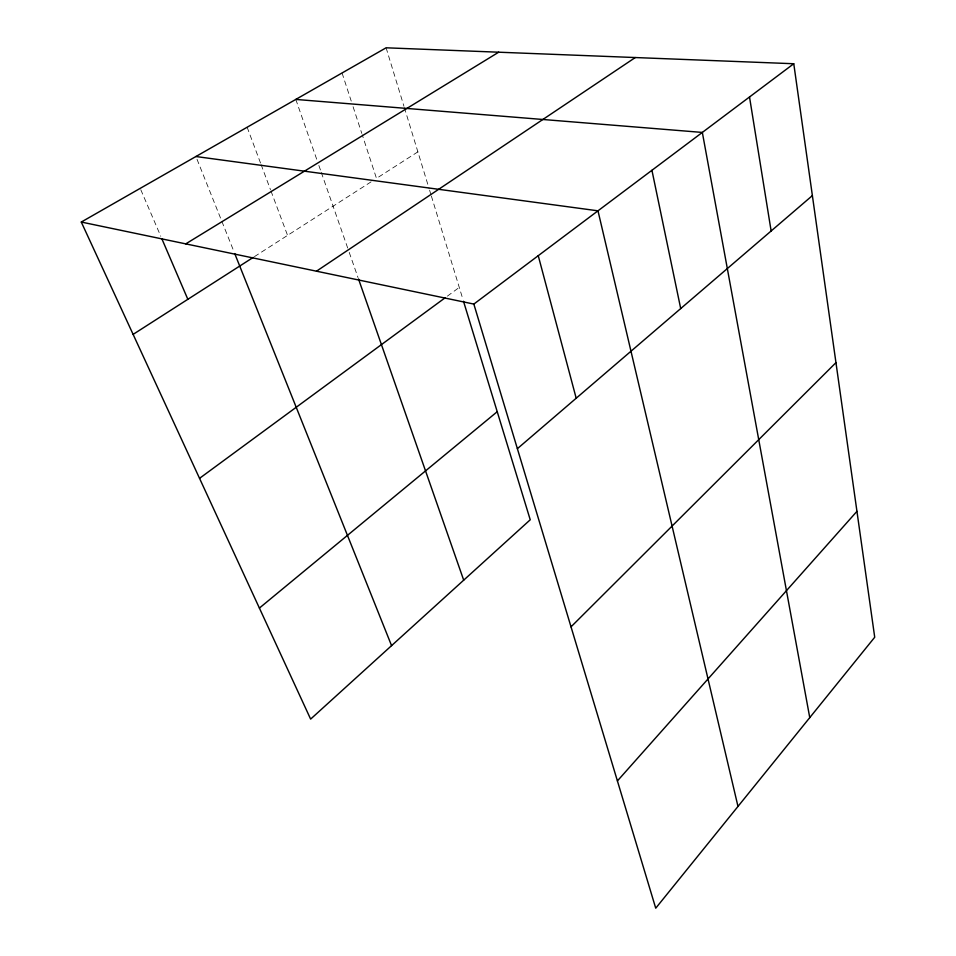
<?xml version="1.0" encoding="UTF-8"?>
<svg xmlns="http://www.w3.org/2000/svg" width="956" height="956" viewBox="0 0 956 956"><rect width="100%" height="100%" fill="white"/><g stroke="black" fill="none" stroke-linecap="round" stroke-linejoin="round"><path stroke-width="0.72" stroke-dasharray="4.78 3.58" d="M447.372 296.145L459.274 287.398M254.439 256.614L373.999 179.979M417.88 151.861L376.485 178.39L362.252 134.82M140.795 189.73L160.787 236.299M197.02 159.294L234.184 252.193M247.138 127.232L260.618 163.285M261.131 164.671L270.464 189.635M270.978 191.021L287.565 235.391M295.798 99.424L316.902 159.843M318.862 165.46L320.822 171.076M321.312 172.486L348.725 250.974M349.215 252.372L358.01 277.551M342.057 72.979L351.234 101.085M353.075 106.713L361.798 133.422M386.105 47.8L403.946 106.247M404.388 107.669L429.184 188.882M429.626 190.304L430.929 194.57M431.359 196.004L463.086 299.897"/><path stroke-width="1.43" d="M617.409 780.921L856.946 511.329M571.019 626.849L835.962 362.635M517.375 448.687L812.385 195.598M259.399 608.076L497.228 411.701M473.841 304.08L793.767 63.741L874.716 637.246L655.732 908.2L473.841 304.08L81.284 222.043L310.628 719.103L530.233 519.777L463.505 301.283M199.541 478.347L444.994 297.89M316.484 271.193L635.298 57.539M133.111 334.385L253.221 257.403M185.751 243.876L498.685 52.198M81.284 222.043L386.105 47.8L793.767 63.741M295.798 99.424L702.337 132.43L809.756 717.621M195.908 156.521L597.978 210.822L737.984 806.422M161.97 239.036L187.842 299.312M234.734 253.579L391.566 645.635M358.5 278.949L463.696 580.161M538.252 255.694L576.193 398.234M651.932 170.288L680.708 308.573M749.516 96.986L771.134 230.982"/></g></svg>
